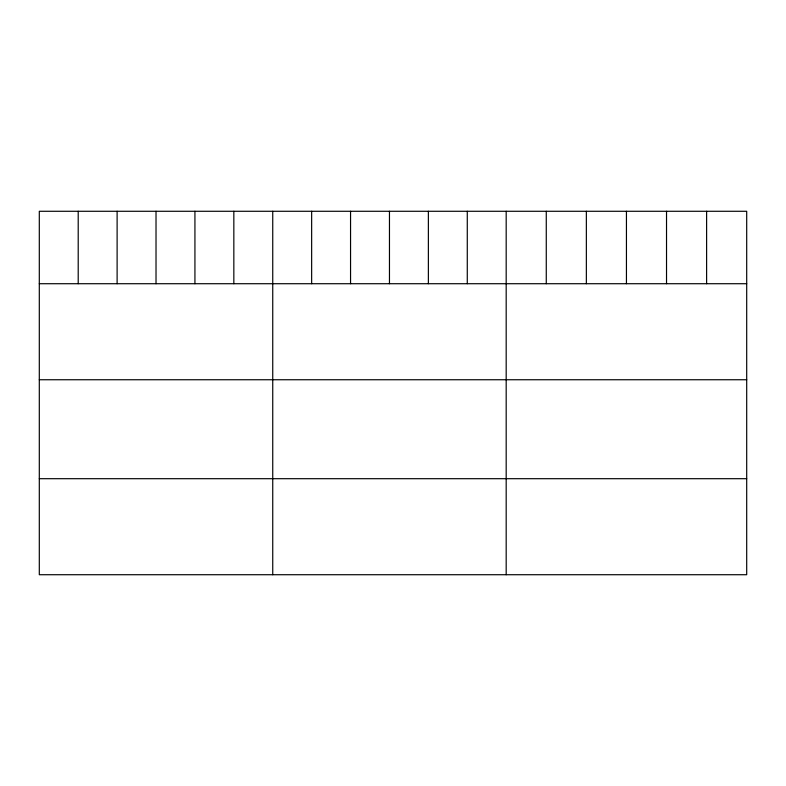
<?xml version="1.0" encoding="UTF-8"?>
<svg xmlns="http://www.w3.org/2000/svg" width="786" height="786" viewBox="0 0 786 786"><rect width="100%" height="100%" fill="white"/><g stroke="black" fill="none" stroke-linecap="round" stroke-linejoin="round"><path stroke-width="1.18" d="M746.7 283.717L746.7 574.723L39.3 574.723L39.3 211.277L746.7 211.277L746.7 283.717L39.3 283.717M39.3 379.746L746.7 379.746M39.3 478.694L746.7 478.694M706.614 211.277L706.614 283.717M666.528 211.277L666.528 283.717M626.442 211.277L626.442 283.717M586.356 211.277L586.356 283.717M546.27 211.277L546.27 283.717M506.184 211.277L506.184 574.723M467.277 211.277L467.277 283.717M428.37 211.277L428.37 283.717M389.463 211.277L389.463 283.717M350.556 211.277L350.556 283.717M311.649 211.277L311.649 283.717M272.742 211.277L272.742 574.723M233.835 211.277L233.835 283.717M194.928 211.277L194.928 283.717M156.021 211.277L156.021 283.717M117.114 211.277L117.114 283.717M78.207 211.277L78.207 283.717"/></g></svg>
